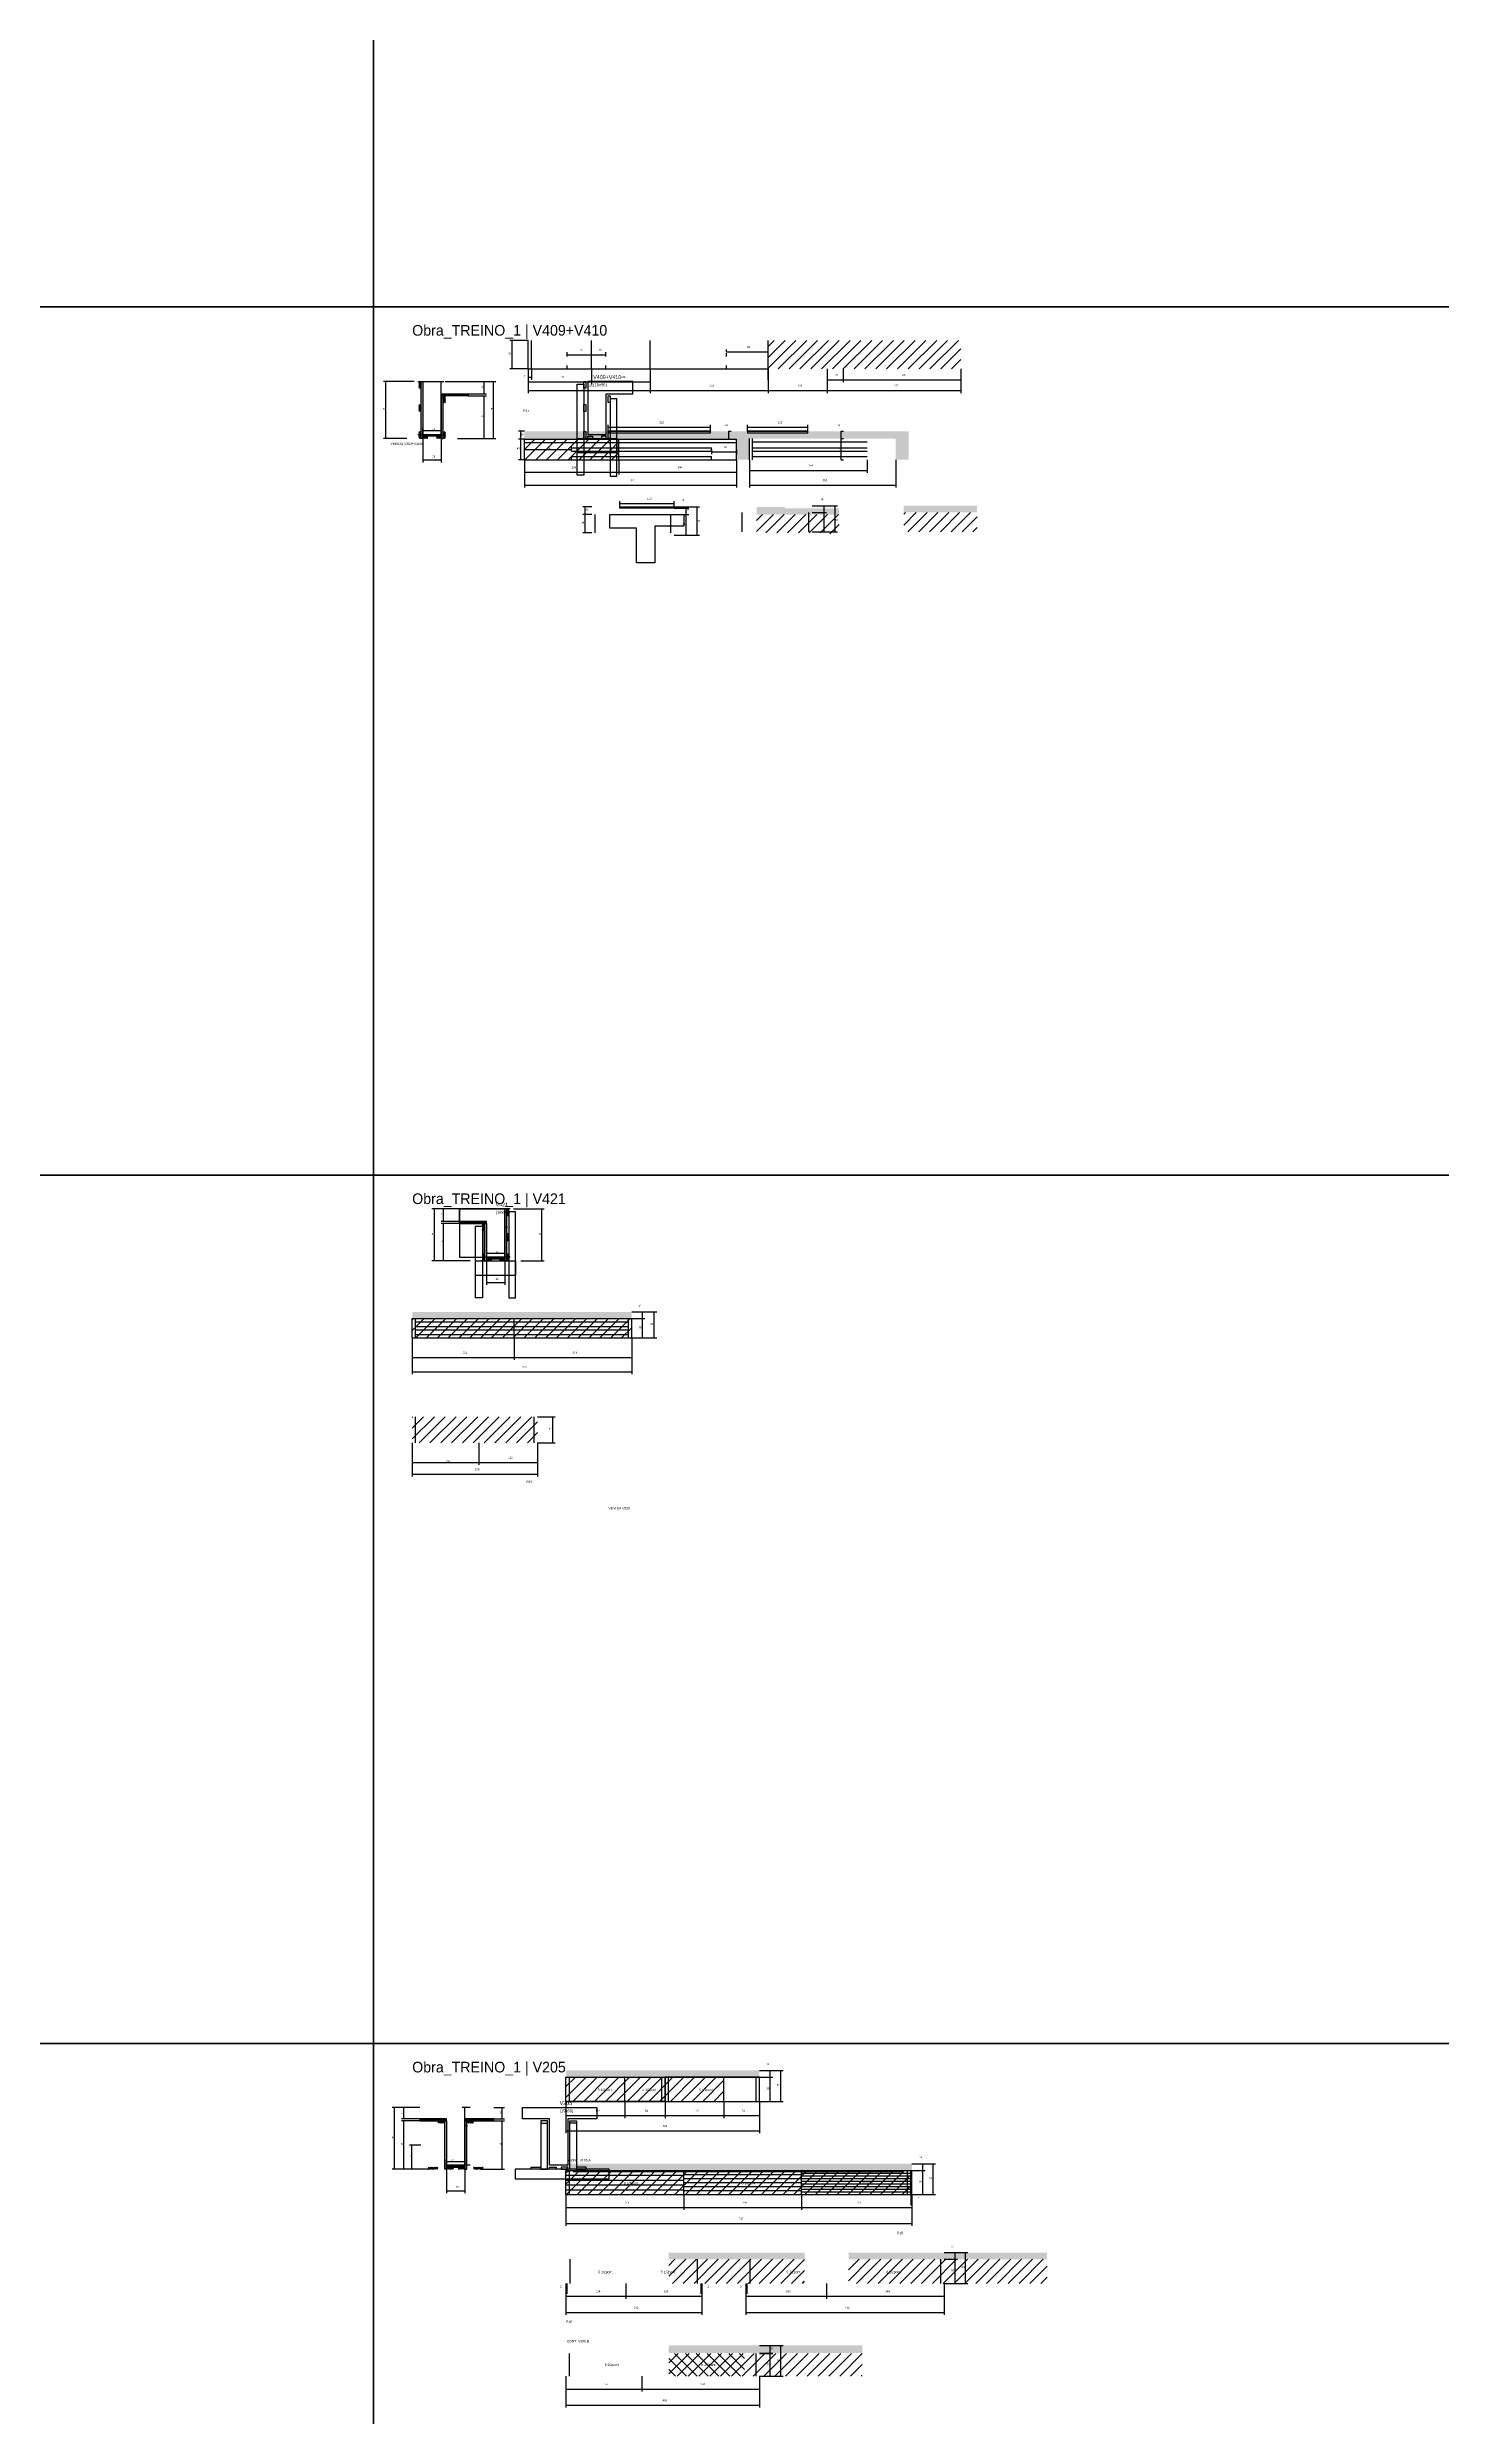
# Model space of a CAD drawing. Header units: metres. Extents: x -132 to 34800, y -36000 to 1848.
# Drawn here: x 25424 to 28313, y -7973 to -3062 of the extents above; entities that cross this region are included whole.
import ezdxf

# ---------------------------------------------------------------- set-up
doc = ezdxf.new("R2010")
doc.units = ezdxf.units.M
for name, color, linetype in [('CELL_BORDER', 8, 'Continuous'), ('CONCRETO', 251, 'Continuous'), ('COTA', 4, 'Continuous'), ('Cota Seção (2x)', 4, 'Continuous'), ('Hachura', 253, 'Continuous'), ('LABEL_ID', 3, 'Continuous'), ('Madeira', 126, 'Continuous'), ('NOMENCLATURA', 7, 'Continuous'), ('Painéis', 200, 'Continuous'), ('REAPROVEITAMENTO', 251, 'Continuous'), ('SARR_2.2x7', 40, 'Continuous'), ('SARR_3.5x7', 81, 'Continuous'), ('Texto Seção', 7, 'Continuous')]:
    doc.layers.add(name, color=color, linetype=linetype)

msp = doc.modelspace()

# ---------------------------------------------------------------- hatches: boundary and pattern name
at = {"layer": 'COTA'}
h = msp.add_hatch(dxfattribs=at)
h.set_pattern_fill('AR-CONC', scale=0.03)
h.paths.add_polyline_path([(27209.2, -3865.3), (27209.2, -3865.3), (27209.2, -3865.3), (27209.2, -3858.3), (27209.2, -3858.3), (27000.2, -3858.3), (27000.2, -3858.3), (27000.2, -3861.3), (27000.2, -3861.3), (26875.2, -3861.3), (26875.2, -3861.3), (26875.2, -3858.3), (26875.2, -3858.3), (26798.2, -3858.3), (26798.2, -3858.3), (26798.2, -3861.3), (26798.2, -3861.3), (26586.2, -3861.3), (26586.2, -3861.3), (26586.2, -3858.3), (26586.2, -3858.3), (26412.7, -3858.3), (26412.7, -3858.3), (26412.7, -3874.3), (26412.7, -3874.3), (26800.2, -3874.3), (26800.2, -3874.3), (26852.2, -3874.3), (26852.2, -3874.3), (26852.2, -3917.3), (26852.2, -3917.3), (26879.2, -3917.3), (26879.2, -3917.3), (26879.2, -3873.3), (26879.2, -3873.3), (27182.2, -3873.3), (27182.2, -3873.3), (27182.2, -3917.3), (27182.2, -3917.3), (27209.2, -3917.3), (27209.2, -3917.3), (27209.2, -3865.3)])
h = msp.add_hatch(dxfattribs=at)
h.set_pattern_fill('AR-CONC', scale=0.03)
h.paths.add_polyline_path([(26830.1, -3905.1), (26850.9, -3889.7), (26850.9, -3889.7), (26830.1, -3905.1)])
h = msp.add_hatch(dxfattribs=at)
h.set_pattern_fill('AR-CONC', scale=0.03)
h.paths.add_polyline_path([(27064.8, -4017.9), (26951.8, -4017.9), (26951.8, -4017.9), (26951.8, -4014.9), (26951.8, -4014.9), (26893.8, -4014.9), (26893.8, -4014.9), (26893.8, -4030.9), (26893.8, -4030.9), (27064.8, -4030.9), (27064.8, -4030.9), (27064.8, -4017.9)])
h = msp.add_hatch(dxfattribs=at)
h.set_pattern_fill('AR-CONC', scale=0.03)
h.paths.add_polyline_path([(27350.6, -4012.5), (27198.6, -4012.5), (27198.6, -4012.5), (27198.6, -4026.5), (27198.6, -4026.5), (27350.6, -4026.5), (27350.6, -4026.5), (27350.6, -4012.5)])
h = msp.add_hatch(dxfattribs=at)
h.set_pattern_fill('AR-CONC', scale=0.03)
h.paths.add_polyline_path([(26635, -5697.5), (26635, -5683.5), (26635, -5683.5), (26180, -5683.5), (26180, -5683.5), (26180, -5697.5), (26180, -5697.5), (26635, -5697.5)])
h = msp.add_hatch(dxfattribs=at)
h.set_pattern_fill('AR-CONC', scale=0.03)
h.paths.add_polyline_path([(26899.7, -7256), (26498.7, -7256), (26498.7, -7256), (26498.7, -7270), (26498.7, -7270), (26899.7, -7270), (26899.7, -7270), (26899.7, -7256)])
h = msp.add_hatch(dxfattribs=at)
h.set_pattern_fill('AR-CONC', scale=0.03)
h.paths.add_polyline_path([(27215.7, -7449.2), (27215.7, -7463.2), (27215.7, -7463.2), (26498.7, -7463.2), (26498.7, -7463.2), (26498.7, -7449.2), (26498.7, -7449.2), (27215.7, -7449.2)])
h = msp.add_hatch(dxfattribs=at)
h.set_pattern_fill('AR-CONC', scale=0.03)
h.paths.add_polyline_path([(26711.8, -7633.4), (26711.8, -7647.4), (26711.8, -7647.4), (26993.3, -7647.4), (26993.3, -7647.4), (26993.3, -7633.4), (26993.3, -7633.4), (26711.8, -7633.4)])
h = msp.add_hatch(dxfattribs=at)
h.set_pattern_fill('AR-CONC', scale=0.03)
h.paths.add_polyline_path([(27495.8, -7633.4), (27495.8, -7647.4), (27495.8, -7647.4), (27084.3, -7647.4), (27084.3, -7647.4), (27084.3, -7633.4), (27084.3, -7633.4), (27495.8, -7633.4)])
h = msp.add_hatch(dxfattribs=at)
h.set_pattern_fill('AR-CONC', scale=0.03)
h.paths.add_polyline_path([(27112.8, -7825.7), (27112.8, -7841.7), (27112.8, -7841.7), (26711.8, -7841.7), (26711.8, -7841.7), (26711.8, -7825.7), (26711.8, -7825.7), (27112.8, -7825.7)])
at = {"layer": 'Hachura'}
h = msp.add_hatch(dxfattribs=at)
h.set_pattern_fill('ANSI31', scale=0.5)
h.paths.add_polyline_path([(26198.4, -3768.9), (26194, -3768.9), (26194, -3768.9), (26194, -3754.9), (26194, -3754.9), (26198.4, -3754.9), (26198.4, -3754.9), (26198.4, -3768.9)])
h = msp.add_hatch(color=8, dxfattribs=at)
h.dxf.hatch_style = 1
h.paths.add_polyline_path([(26198.4, -3754.9), (26202.4, -3754.9), (26202.4, -3754.9), (26202.4, -3872.9), (26202.4, -3872.9), (26198.4, -3872.9), (26198.4, -3872.9), (26198.4, -3754.9)])
h = msp.add_hatch(color=8, dxfattribs=at)
h.dxf.hatch_style = 1
h.paths.add_polyline_path([(26240.4, -3784.9), (26240.4, -3780.9), (26240.4, -3780.9), (26296, -3780.9), (26296, -3780.9), (26296, -3784.9), (26296, -3784.9), (26240.4, -3784.9)])
h = msp.add_hatch(dxfattribs=at)
h.set_pattern_fill('ANSI31', scale=0.5)
h.paths.add_polyline_path([(26198.4, -3817), (26194, -3817), (26194, -3817), (26194, -3803), (26194, -3803), (26198.4, -3803), (26198.4, -3803), (26198.4, -3817)])
h = msp.add_hatch(color=8, dxfattribs=at)
h.dxf.hatch_style = 1
h.paths.add_polyline_path([(26240.4, -3784.9), (26244.4, -3784.9), (26244.4, -3784.9), (26244.4, -3872.9), (26244.4, -3872.9), (26240.4, -3872.9), (26240.4, -3872.9), (26240.4, -3784.9)])
h = msp.add_hatch(dxfattribs=at)
h.set_pattern_fill('ANSI31', scale=0.5)
h.paths.add_polyline_path([(26248.8, -3798.9), (26244.4, -3798.9), (26244.4, -3798.9), (26244.4, -3784.9), (26244.4, -3784.9), (26248.8, -3784.9), (26248.8, -3784.9), (26248.8, -3798.9)])
h = msp.add_hatch(dxfattribs=at)
h.set_pattern_fill('ANSI31', scale=0.5)
h.paths.add_polyline_path([(26198.4, -3872.9), (26194, -3872.9), (26194, -3872.9), (26194, -3858.9), (26194, -3858.9), (26198.4, -3858.9), (26198.4, -3858.9), (26198.4, -3872.9)])
h = msp.add_hatch(color=8, dxfattribs=at)
h.dxf.hatch_style = 1
h.paths.add_polyline_path([(26202.4, -3868.5), (26202.4, -3864.9), (26202.4, -3864.9), (26240.4, -3864.9), (26240.4, -3864.9), (26240.4, -3868.5), (26240.4, -3868.5), (26202.4, -3868.5)])
h = msp.add_hatch(dxfattribs=at)
h.set_pattern_fill('ANSI31', scale=0.5)
h.paths.add_polyline_path([(26202.4, -3872.9), (26202.4, -3868.5), (26202.4, -3868.5), (26212.4, -3868.5), (26212.4, -3868.5), (26212.4, -3872.9), (26212.4, -3872.9), (26202.4, -3872.9)])
h = msp.add_hatch(dxfattribs=at)
h.set_pattern_fill('ANSI31', scale=0.5)
h.paths.add_polyline_path([(26240.4, -3872.9), (26240.4, -3868.5), (26240.4, -3868.5), (26230.4, -3868.5), (26230.4, -3868.5), (26230.4, -3872.9), (26230.4, -3872.9), (26240.4, -3872.9)])
h = msp.add_hatch(dxfattribs=at)
h.set_pattern_fill('ANSI31', scale=0.5)
h.paths.add_polyline_path([(26248.8, -3872.9), (26244.4, -3872.9), (26244.4, -3872.9), (26244.4, -3858.9), (26244.4, -3858.9), (26248.8, -3858.9), (26248.8, -3858.9), (26248.8, -3872.9)])
h = msp.add_hatch(color=8, dxfattribs=at)
h.dxf.hatch_style = 1
h.paths.add_polyline_path([(26333.9, -5500), (26333.9, -5496), (26333.9, -5496), (26278.3, -5496), (26278.3, -5496), (26278.3, -5500), (26278.3, -5500), (26333.9, -5500)])
h = msp.add_hatch(dxfattribs=at)
h.set_pattern_fill('ANSI31', scale=0.5)
h.paths.add_polyline_path([(26325.5, -5514), (26329.9, -5514), (26329.9, -5514), (26329.9, -5500), (26329.9, -5500), (26325.5, -5500), (26325.5, -5500), (26325.5, -5514)])
h = msp.add_hatch(color=8, dxfattribs=at)
h.dxf.hatch_style = 1
h.paths.add_polyline_path([(26333.9, -5500), (26329.9, -5500), (26329.9, -5500), (26329.9, -5578), (26329.9, -5578), (26333.9, -5578), (26333.9, -5578), (26333.9, -5500)])
h = msp.add_hatch(color=8, dxfattribs=at)
h.dxf.hatch_style = 1
h.paths.add_polyline_path([(26375.9, -5470), (26371.9, -5470), (26371.9, -5470), (26371.9, -5578), (26371.9, -5578), (26375.9, -5578), (26375.9, -5578), (26375.9, -5470)])
h = msp.add_hatch(dxfattribs=at)
h.set_pattern_fill('ANSI31', scale=0.5)
h.paths.add_polyline_path([(26375.9, -5484), (26380.3, -5484), (26380.3, -5484), (26380.3, -5470), (26380.3, -5470), (26375.9, -5470), (26375.9, -5470), (26375.9, -5484)])
h = msp.add_hatch(dxfattribs=at)
h.set_pattern_fill('ANSI31', scale=0.5)
h.paths.add_polyline_path([(26375.9, -5535.6), (26380.3, -5535.6), (26380.3, -5535.6), (26380.3, -5521.6), (26380.3, -5521.6), (26375.9, -5521.6), (26375.9, -5521.6), (26375.9, -5535.6)])
h = msp.add_hatch(dxfattribs=at)
h.set_pattern_fill('ANSI31', scale=0.5)
h.paths.add_polyline_path([(26325.5, -5578), (26329.9, -5578), (26329.9, -5578), (26329.9, -5564), (26329.9, -5564), (26325.5, -5564), (26325.5, -5564), (26325.5, -5578)])
h = msp.add_hatch(color=8, dxfattribs=at)
h.dxf.hatch_style = 1
h.paths.add_polyline_path([(26371.9, -5573.6), (26371.9, -5570), (26371.9, -5570), (26333.9, -5570), (26333.9, -5570), (26333.9, -5573.6), (26333.9, -5573.6), (26371.9, -5573.6)])
h = msp.add_hatch(dxfattribs=at)
h.set_pattern_fill('ANSI31', scale=0.5)
h.paths.add_polyline_path([(26333.9, -5578), (26333.9, -5573.6), (26333.9, -5573.6), (26343.9, -5573.6), (26343.9, -5573.6), (26343.9, -5578), (26343.9, -5578), (26333.9, -5578)])
h = msp.add_hatch(dxfattribs=at)
h.set_pattern_fill('ANSI31', scale=0.5)
h.paths.add_polyline_path([(26371.9, -5578), (26371.9, -5573.6), (26371.9, -5573.6), (26361.9, -5573.6), (26361.9, -5573.6), (26361.9, -5578), (26361.9, -5578), (26371.9, -5578)])
h = msp.add_hatch(dxfattribs=at)
h.set_pattern_fill('ANSI31', scale=0.5)
h.paths.add_polyline_path([(26375.9, -5578), (26380.3, -5578), (26380.3, -5578), (26380.3, -5564), (26380.3, -5564), (26375.9, -5564), (26375.9, -5564), (26375.9, -5578)])
h = msp.add_hatch(color=8, dxfattribs=at)
h.dxf.hatch_style = 1
h.paths.add_polyline_path([(26251.4, -7360.5), (26251.4, -7356.5), (26251.4, -7356.5), (26195.8, -7356.5), (26195.8, -7356.5), (26195.8, -7360.5), (26195.8, -7360.5), (26251.4, -7360.5)])
h = msp.add_hatch(dxfattribs=at)
h.set_pattern_fill('ANSI31', scale=0.5)
h.paths.add_polyline_path([(26247.4, -7364.9), (26247.4, -7360.5), (26247.4, -7360.5), (26233.4, -7360.5), (26233.4, -7360.5), (26233.4, -7364.9), (26233.4, -7364.9), (26247.4, -7364.9)])
h = msp.add_hatch(color=8, dxfattribs=at)
h.dxf.hatch_style = 1
h.paths.add_polyline_path([(26247.4, -7360.5), (26251.4, -7360.5), (26251.4, -7360.5), (26251.4, -7460.5), (26251.4, -7460.5), (26247.4, -7460.5), (26247.4, -7460.5), (26247.4, -7360.5)])
h = msp.add_hatch(color=8, dxfattribs=at)
h.dxf.hatch_style = 1
h.paths.add_polyline_path([(26349.4, -7360.5), (26349.4, -7356.5), (26349.4, -7356.5), (26289.4, -7356.5), (26289.4, -7356.5), (26289.4, -7360.5), (26289.4, -7360.5), (26349.4, -7360.5)])
h = msp.add_hatch(color=8, dxfattribs=at)
h.dxf.hatch_style = 1
h.paths.add_polyline_path([(26293.4, -7360.5), (26289.4, -7360.5), (26289.4, -7360.5), (26289.4, -7460.5), (26289.4, -7460.5), (26293.4, -7460.5), (26293.4, -7460.5), (26293.4, -7360.5)])
h = msp.add_hatch(dxfattribs=at)
h.set_pattern_fill('ANSI31', scale=0.5)
h.paths.add_polyline_path([(26293.4, -7364.9), (26293.4, -7360.5), (26293.4, -7360.5), (26307.4, -7360.5), (26307.4, -7360.5), (26307.4, -7364.9), (26307.4, -7364.9), (26293.4, -7364.9)])
h = msp.add_hatch(dxfattribs=at)
h.set_pattern_fill('ANSI31', scale=0.5)
h.paths.add_polyline_path([(26213.4, -7460.5), (26213.4, -7456.1), (26213.4, -7456.1), (26233.4, -7456.1), (26233.4, -7456.1), (26233.4, -7460.5), (26233.4, -7460.5), (26213.4, -7460.5)])
h = msp.add_hatch(color=8, dxfattribs=at)
h.dxf.hatch_style = 1
h.paths.add_polyline_path([(26289.4, -7456.1), (26289.4, -7452.5), (26289.4, -7452.5), (26251.4, -7452.5), (26251.4, -7452.5), (26251.4, -7456.1), (26251.4, -7456.1), (26289.4, -7456.1)])
h = msp.add_hatch(dxfattribs=at)
h.set_pattern_fill('ANSI31', scale=0.5)
h.paths.add_polyline_path([(26251.4, -7460.5), (26251.4, -7456.1), (26251.4, -7456.1), (26265.4, -7456.1), (26265.4, -7456.1), (26265.4, -7460.5), (26265.4, -7460.5), (26251.4, -7460.5)])
h = msp.add_hatch(dxfattribs=at)
h.set_pattern_fill('ANSI31', scale=0.5)
h.paths.add_polyline_path([(26289.4, -7460.5), (26289.4, -7456.1), (26289.4, -7456.1), (26275.4, -7456.1), (26275.4, -7456.1), (26275.4, -7460.5), (26275.4, -7460.5), (26289.4, -7460.5)])
h = msp.add_hatch(dxfattribs=at)
h.set_pattern_fill('ANSI31', scale=0.5)
h.paths.add_polyline_path([(26327.4, -7460.5), (26327.4, -7456.1), (26327.4, -7456.1), (26307.4, -7456.1), (26307.4, -7456.1), (26307.4, -7460.5), (26307.4, -7460.5), (26327.4, -7460.5)])
at = {"layer": 'REAPROVEITAMENTO'}
h = msp.add_hatch(dxfattribs=at)
h.set_pattern_fill('ANSI31', scale=5)
h.paths.add_polyline_path([(26917.5, -3670), (26917.5, -3729), (26917.5, -3729), (27317.2, -3729), (27317.2, -3729), (27317.2, -3670), (27317.2, -3670), (26917.5, -3670)])
h = msp.add_hatch(dxfattribs=at)
h.set_pattern_fill('ANSI31', scale=5)
h.paths.add_polyline_path([(26608.2, -3917.3), (26608.2, -3874.3), (26608.2, -3874.3), (26412.7, -3874.3), (26412.7, -3874.3), (26412.7, -3917.3), (26412.7, -3917.3), (26608.2, -3917.3)])
h = msp.add_hatch(dxfattribs=at)
h.set_pattern_fill('ANSI31', scale=5)
h.paths.add_polyline_path([(27350.6, -4066.5), (27350.6, -4026.5), (27350.6, -4026.5), (27198.6, -4026.5), (27198.6, -4026.5), (27198.6, -4066.5), (27198.6, -4066.5), (27350.6, -4066.5)])
h = msp.add_hatch(dxfattribs=at)
h.set_pattern_fill('ANSI31', scale=5)
h.paths.add_polyline_path([(26893.8, -4068.9), (27045.8, -4068.9), (27045.8, -4068.9), (27045.8, -4073.9), (27045.8, -4073.9), (27064.8, -4073.9), (27064.8, -4073.9), (27064.8, -4030.9), (27064.8, -4030.9), (26893.8, -4030.9), (26893.8, -4030.9), (26893.8, -4068.9)])
h = msp.add_hatch(dxfattribs=at)
h.set_pattern_fill('ANSI31', scale=5)
h.paths.add_polyline_path([(26180, -5737.4), (26180, -5697.3), (26180, -5697.3), (26635, -5697.5), (26635, -5697.5), (26635, -5737.6), (26635, -5737.6), (26180, -5737.4)])
h = msp.add_hatch(dxfattribs=at)
h.set_pattern_fill('ANSI31', scale=5)
h.paths.add_polyline_path([(26180, -5954.9), (26180, -5900.8), (26180, -5900.8), (26440, -5901.1), (26440, -5901.1), (26440, -5955.2), (26440, -5955.2), (26180, -5954.9)])
h = msp.add_hatch(dxfattribs=at)
h.set_pattern_fill('ANSI31', scale=5)
h.paths.add_polyline_path([(26498.7, -7270), (26498.7, -7320), (26498.7, -7320), (26826.2, -7320), (26826.2, -7320), (26826.2, -7270), (26826.2, -7270), (26498.7, -7270)])
h = msp.add_hatch(dxfattribs=at)
h.set_pattern_fill('ANSI31', scale=5)
h.paths.add_polyline_path([(26498.7, -7463.2), (26498.7, -7513.2), (26498.7, -7513.2), (27215.7, -7513.2), (27215.7, -7513.2), (27215.7, -7463.2), (27215.7, -7463.2), (26498.7, -7463.2)])
h = msp.add_hatch(dxfattribs=at)
h.set_pattern_fill('ANSI31', scale=5)
h.paths.add_polyline_path([(26711.8, -7647.4), (26711.8, -7697.4), (26711.8, -7697.4), (26993.3, -7697.4), (26993.3, -7697.4), (26993.3, -7647.4), (26993.3, -7647.4), (26711.8, -7647.4)])
h = msp.add_hatch(dxfattribs=at)
h.set_pattern_fill('ANSI31', scale=5)
h.paths.add_polyline_path([(27084.3, -7647.4), (27084.3, -7697.4), (27084.3, -7697.4), (27495.8, -7697.4), (27495.8, -7697.4), (27495.8, -7647.4), (27495.8, -7647.4), (27084.3, -7647.4)])
h = msp.add_hatch(dxfattribs=at)
h.set_pattern_fill('ANSI37', scale=5)
h.paths.add_polyline_path([(26711.8, -7842.7), (26711.8, -7889.7), (26711.8, -7889.7), (26868.8, -7889.7), (26868.8, -7889.7), (26868.8, -7842.7), (26868.8, -7842.7), (26711.8, -7842.7)])
h = msp.add_hatch(dxfattribs=at)
h.set_pattern_fill('ANSI31', scale=5)
h.paths.add_polyline_path([(26868.8, -7842.7), (26868.8, -7889.7), (26868.8, -7889.7), (27112.8, -7889.7), (27112.8, -7889.7), (27112.8, -7842.7), (27112.8, -7842.7), (26868.8, -7842.7)])

# ---------------------------------------------------------------- linework, layer by layer
at = {"layer": 'CELL_BORDER'}
for points in [[(23200, -3600), (26100, -3600), (26100, -1800), (23200, -1800)], [(26100, -3600), (29000, -3600), (29000, -1800), (26100, -1800)], [(23200, -5400), (26100, -5400), (26100, -3600), (23200, -3600)], [(26100, -5400), (29000, -5400), (29000, -3600), (26100, -3600)], [(23200, -7200), (26100, -7200), (26100, -5400), (23200, -5400)], [(26100, -7200), (29000, -7200), (29000, -5400), (26100, -5400)], [(23200, -9000), (26100, -9000), (26100, -7200), (23200, -7200)], [(26100, -9000), (29000, -9000), (29000, -7200), (26100, -7200)]]:
    msp.add_lwpolyline(points, close=True, dxfattribs=at)
at = {"layer": 'CONCRETO'}
for points in [[(26637.6, -3780.9), (26637.6, -3754.9), (26582, -3754.9), (26582, -3754.9), (26544, -3754.9), (26544, -3864.9), (26582, -3864.9), (26582, -3780.9)], [(26589.4, -4058.9), (26589.4, -4030.9), (26743, -4030.9), (26743, -4054.9), (26683, -4054.9), (26683, -4130.9), (26645, -4130.9), (26645, -4058.9)], [(26278.3, -5496), (26278.3, -5470), (26333.9, -5470), (26333.9, -5470), (26371.9, -5470), (26371.9, -5570), (26333.9, -5570), (26333.9, -5496)], [(26278.3, -5570), (26371.9, -5570), (26371.9, -5470), (26278.3, -5470)], [(26408.9, -7356.5), (26408.9, -7332.5), (26562.5, -7332.5), (26562.5, -7356.5), (26502.5, -7356.5), (26502.5, -7452.5), (26464.5, -7452.5), (26464.5, -7356.5)]]:
    msp.add_lwpolyline(points, close=True, dxfattribs=at)
at = {"layer": 'COTA'}
for p, q in [((26420.5, -3729), (26420.5, -3760.6)), ((26420.5, -3729), (26420.5, -3751.3)), ((26427.5, -3729), (26427.5, -3751.3)), ((26501.5, -3699.5), (26501.5, -3694.5)), ((26501.5, -3699.5), (26551.5, -3699.5)), ((26551.5, -3699.5), (26551.5, -3694.5)), ((26551.5, -3729), (26551.5, -3760.6)), ((26551.5, -3729), (26551.5, -3760.6)), ((26673.5, -3729), (26673.5, -3760.6)), ((26831.5, -3693.6), (26831.5, -3688.6)), ((26831.5, -3693.6), (26917.5, -3693.6)), ((26917.5, -3693.6), (26917.5, -3688.6)), ((27040.2, -3729), (27040.2, -3779)), ((27040.2, -3729), (27040.2, -3756.4)), ((27040.2, -3729), (27040.2, -3779)), ((27073.2, -3729), (27073.2, -3756.4)), ((27073.2, -3729), (27073.2, -3756.4)), ((27317.2, -3729), (27317.2, -3779)), ((27317.2, -3729), (27317.2, -3756.4)), ((26184.4, -3754.9), (26120.5, -3754.9)), ((26125.5, -3872.9), (26125.5, -3754.9)), ((26248.4, -3754.9), (26353.3, -3754.9)), ((26296, -3754.9), (26334, -3754.9)), ((26296, -3780.9), (26334, -3780.9)), ((26329, -3780.9), (26329, -3754.9)), ((26348.3, -3872.9), (26348.3, -3754.9)), ((26420.5, -3746.3), (26427.5, -3746.3)), ((26420.5, -3755.6), (26551.5, -3755.6)), ((26551.5, -3755.6), (26673.5, -3755.6)), ((26917.5, -3751.5), (26917.5, -3779)), ((26917.5, -3774), (27040.2, -3774)), ((27040.2, -3751.4), (27073.2, -3751.4)), ((27040.2, -3774), (27317.2, -3774)), ((27073.2, -3751.4), (27317.2, -3751.4)), ((26296, -3784.9), (26334, -3784.9)), ((26329, -3872.9), (26329, -3784.9)), ((26168.8, -3872.9), (26120.5, -3872.9)), ((26202.4, -3872.9), (26202.4, -3922.7)), ((26240.4, -3872.9), (26240.4, -3922.7)), ((26274, -3872.9), (26353.3, -3872.9)), ((26274, -3872.9), (26334, -3872.9)), ((26412.7, -3858.3), (26400.1, -3858.3)), ((26412.7, -3874.3), (26400.1, -3874.3)), ((26412.7, -3874.3), (26400.1, -3874.3)), ((26405.1, -3874.3), (26405.1, -3858.3)), ((26405.1, -3917.3), (26405.1, -3874.3)), ((26586.2, -3858.3), (26586.2, -3844.7)), ((26586.2, -3849.7), (26798.2, -3849.7)), ((26798.2, -3858.3), (26798.2, -3844.7)), ((26875.2, -3858.3), (26875.2, -3844.7)), ((26875.2, -3849.7), (27000.2, -3849.7)), ((27000.2, -3858.3), (27000.2, -3844.7)), ((26202.4, -3917.7), (26240.4, -3917.7)), ((26412.7, -3917.3), (26400.1, -3917.3)), ((26412.7, -3896.9), (26412.7, -3890.8)), ((26412.7, -3895.8), (26510.2, -3895.8)), ((26412.7, -3917.3), (26412.7, -3947.9)), ((26510.2, -3896.9), (26510.2, -3890.8)), ((26608.2, -3917.3), (26608.2, -3947.9)), ((26412.7, -3942.9), (26608.2, -3942.9)), ((26552.2, -4014.9), (26533.8, -4014.9)), ((26538.8, -4030.9), (26538.8, -4014.9)), ((26610.2, -4014.9), (26610.2, -4003.2)), ((26610.2, -4008.2), (26723.2, -4008.2)), ((26723.2, -4014.9), (26723.2, -4003.2)), ((26723.2, -4014.9), (26775.5, -4014.9)), ((26723.2, -4014.9), (26753.1, -4014.9)), ((26723.2, -4017.9), (26753.1, -4017.9)), ((26723.2, -4017.9), (26753.1, -4017.9)), ((26748.1, -4017.9), (26748.1, -4014.9)), ((26748.1, -4030.9), (26748.1, -4017.9)), ((26770.5, -4073.9), (26770.5, -4014.9)), ((27009, -4012.5), (27061.3, -4012.5)), ((27009, -4012.5), (27038.8, -4012.5)), ((27009, -4026.5), (27038.8, -4026.5)), ((27009, -4026.5), (27038.8, -4026.5)), ((27033.8, -4026.5), (27033.8, -4012.5)), ((27033.8, -4066.5), (27033.8, -4026.5)), ((27056.3, -4066.5), (27056.3, -4012.5)), ((26552.2, -4030.9), (26533.8, -4030.9)), ((26552.2, -4030.9), (26533.8, -4030.9)), ((26552.2, -4068.9), (26533.8, -4068.9)), ((26538.8, -4068.9), (26538.8, -4030.9)), ((26723.2, -4030.9), (26753.1, -4030.9)), ((26723.2, -4030.9), (26753.1, -4030.9)), ((26723.2, -4073.9), (26753.1, -4073.9)), ((26723.2, -4073.9), (26775.5, -4073.9)), ((26748.1, -4073.9), (26748.1, -4030.9)), ((27009, -4066.5), (27038.8, -4066.5)), ((27009, -4066.5), (27061.3, -4066.5)), ((26325.9, -5470), (26220.9, -5470)), ((26225.9, -5578), (26225.9, -5470)), ((26278.3, -5470), (26240.2, -5470)), ((26278.3, -5496), (26240.2, -5496)), ((26278.3, -5500), (26240.2, -5500)), ((26245.2, -5496), (26245.2, -5470)), ((26245.2, -5578), (26245.2, -5500)), ((26389.9, -5470), (26453.7, -5470)), ((26448.7, -5578), (26448.7, -5470)), ((26300.3, -5578), (26220.9, -5578)), ((26300.3, -5578), (26240.2, -5578)), ((26333.9, -5578), (26333.9, -5627.7)), ((26371.9, -5578), (26371.9, -5627.7)), ((26405.5, -5578), (26453.7, -5578)), ((26333.9, -5622.7), (26371.9, -5622.7)), ((26635, -5683.5), (26662.1, -5683.5)), ((26635, -5683.5), (26686.8, -5683.5)), ((26657.1, -5697.5), (26657.1, -5683.5)), ((26681.8, -5737.5), (26681.8, -5683.5)), ((26180, -5737.5), (26180, -5783.1)), ((26180, -5737.5), (26180, -5812.6)), ((26391, -5737.5), (26391, -5783.1)), ((26391, -5737.5), (26391, -5783.1)), ((26635, -5697.5), (26662.1, -5697.5)), ((26635, -5697.5), (26662.1, -5697.5)), ((26635, -5737.5), (26635, -5783.1)), ((26635, -5737.5), (26635, -5812.6)), ((26635, -5737.5), (26662.1, -5737.5)), ((26635, -5737.5), (26686.8, -5737.5)), ((26657.1, -5737.5), (26657.1, -5697.5)), ((26180, -5778.1), (26391, -5778.1)), ((26391, -5778.1), (26635, -5778.1)), ((26180, -5807.6), (26635, -5807.6)), ((26440, -5901.1), (26476.2, -5901.1)), ((26471.2, -5955.1), (26471.2, -5901.1)), ((26180, -5955.1), (26180, -6000.6)), ((26180, -5955.1), (26180, -6025.1)), ((26318, -5955.1), (26318, -6000.6)), ((26318, -5955.1), (26318, -6000.6)), ((26440, -5955.1), (26440, -6000.6)), ((26440, -5955.1), (26440, -6025.1)), ((26440, -5955.1), (26476.2, -5955.1)), ((26180, -5995.6), (26318, -5995.6)), ((26180, -6020.1), (26440, -6020.1)), ((26318, -5995.6), (26440, -5995.6)), ((26899.7, -7256), (26927.1, -7256)), ((26899.7, -7256), (26948.8, -7256)), ((26922.1, -7270), (26922.1, -7256)), ((26943.8, -7320), (26943.8, -7256)), ((26899.7, -7270), (26927.1, -7270)), ((26899.7, -7270), (26927.1, -7270)), ((26922.1, -7320), (26922.1, -7270)), ((26195.8, -7332.5), (26138.5, -7332.5)), ((26143.5, -7460.5), (26143.5, -7332.5)), ((26195.8, -7332.5), (26157.8, -7332.5)), ((26195.8, -7356.5), (26157.8, -7356.5)), ((26195.8, -7360.5), (26157.8, -7360.5)), ((26162.8, -7356.5), (26162.8, -7332.5)), ((26162.8, -7460.5), (26162.8, -7360.5)), ((26349.4, -7332.5), (26371.3, -7332.5)), ((26349.4, -7356.5), (26371.3, -7356.5)), ((26349.4, -7360.5), (26371.3, -7360.5)), ((26366.3, -7356.5), (26366.3, -7332.5)), ((26366.3, -7460.5), (26366.3, -7360.5)), ((26498.7, -7320), (26498.7, -7354.5)), ((26498.7, -7349.5), (26620.7, -7349.5)), ((26620.7, -7320), (26620.7, -7354.5)), ((26620.7, -7320), (26620.7, -7354.5)), ((26620.7, -7349.5), (26704.2, -7349.5)), ((26704.2, -7320), (26704.2, -7354.5)), ((26704.2, -7320), (26704.2, -7354.5)), ((26704.2, -7349.5), (26826.2, -7349.5)), ((26826.2, -7320), (26826.2, -7354.5)), ((26899.7, -7320), (26927.1, -7320)), ((26899.7, -7320), (26948.8, -7320)), ((26198.1, -7410.5), (26174.6, -7410.5)), ((26179.6, -7460.5), (26179.6, -7410.5)), ((26217.8, -7460.5), (26138.5, -7460.5)), ((26217.8, -7460.5), (26157.8, -7460.5)), ((26198.1, -7460.5), (26174.6, -7460.5)), ((26251.4, -7460.5), (26251.4, -7510.2)), ((26289.4, -7460.5), (26289.4, -7510.2)), ((26323, -7460.5), (26371.3, -7460.5)), ((27215.7, -7449.2), (27243.1, -7449.2)), ((27215.7, -7449.2), (27264.8, -7449.2)), ((27215.7, -7463.2), (27243.1, -7463.2)), ((27215.7, -7463.2), (27243.1, -7463.2)), ((27238.1, -7463.2), (27238.1, -7449.2)), ((27238.1, -7513.2), (27238.1, -7463.2)), ((27259.8, -7513.2), (27259.8, -7449.2)), ((26251.4, -7505.2), (26289.4, -7505.2)), ((26498.7, -7513.2), (26498.7, -7544.8)), ((26498.7, -7513.2), (26498.7, -7578.3)), ((26742.7, -7513.2), (26742.7, -7544.8)), ((26742.7, -7513.2), (26742.7, -7544.8)), ((26986.7, -7513.2), (26986.7, -7544.8)), ((26986.7, -7513.2), (26986.7, -7544.8)), ((27213.7, -7513.2), (27213.7, -7534.9)), ((27215.7, -7513.2), (27215.7, -7544.8)), ((27215.7, -7513.2), (27215.7, -7578.3)), ((27215.7, -7513.2), (27215.7, -7534.9)), ((27215.7, -7513.2), (27243.1, -7513.2)), ((27215.7, -7513.2), (27264.8, -7513.2)), ((26498.7, -7539.8), (26742.7, -7539.8)), ((26742.7, -7539.8), (26986.7, -7539.8)), ((26986.7, -7539.8), (27215.7, -7539.8)), ((27213.7, -7529.9), (27215.7, -7529.9)), ((26498.7, -7573.3), (27215.7, -7573.3)), ((27282.7, -7633.4), (27310.1, -7633.4)), ((27282.7, -7633.4), (27331.7, -7633.4)), ((27282.7, -7647.4), (27310.1, -7647.4)), ((27282.7, -7647.4), (27310.1, -7647.4)), ((27305.1, -7647.4), (27305.1, -7633.4)), ((27305.1, -7697.4), (27305.1, -7647.4)), ((27326.7, -7697.4), (27326.7, -7633.4)), ((26498.7, -7697.4), (26498.7, -7729)), ((26498.7, -7697.4), (26498.7, -7762.5)), ((26498.7, -7697.4), (26498.7, -7719.1)), ((26500.7, -7697.4), (26500.7, -7719.1)), ((26622.7, -7697.4), (26622.7, -7729)), ((26622.7, -7697.4), (26622.7, -7729)), ((26778.2, -7697.4), (26778.2, -7719.1)), ((26780.2, -7697.4), (26780.2, -7729)), ((26780.2, -7697.4), (26780.2, -7762.5)), ((26780.2, -7697.4), (26780.2, -7719.1)), ((26871.2, -7697.4), (26871.2, -7729)), ((26871.2, -7697.4), (26871.2, -7762.5)), ((26871.2, -7697.4), (26871.2, -7719.1)), ((26873.2, -7697.4), (26873.2, -7719.1)), ((27038.7, -7697.4), (27038.7, -7729)), ((27038.7, -7697.4), (27038.7, -7729)), ((27282.7, -7697.4), (27310.1, -7697.4)), ((27282.7, -7697.4), (27331.7, -7697.4)), ((27282.7, -7697.4), (27282.7, -7729)), ((27282.7, -7697.4), (27282.7, -7762.5)), ((26498.7, -7714.1), (26500.7, -7714.1)), ((26498.7, -7724), (26622.7, -7724)), ((26498.7, -7757.5), (26780.2, -7757.5)), ((26622.7, -7724), (26780.2, -7724)), ((26778.2, -7714.1), (26780.2, -7714.1)), ((26871.2, -7714.1), (26873.2, -7714.1)), ((26871.2, -7724), (27038.7, -7724)), ((26871.2, -7757.5), (27282.7, -7757.5)), ((27038.7, -7724), (27282.7, -7724)), ((26899.7, -7825.7), (26927.1, -7825.7)), ((26899.7, -7825.7), (26948.8, -7825.7)), ((26899.7, -7841.7), (26927.1, -7841.7)), ((26899.7, -7842.7), (26927.1, -7842.7)), ((26922.1, -7841.7), (26922.1, -7825.7)), ((26922.1, -7889.7), (26922.1, -7842.7)), ((26943.8, -7889.7), (26943.8, -7825.7)), ((26498.7, -7889.7), (26498.7, -7921.3)), ((26498.7, -7889.7), (26498.7, -7954.8)), ((26655.7, -7889.7), (26655.7, -7921.3)), ((26655.7, -7889.7), (26655.7, -7921.3)), ((26899.7, -7889.7), (26927.1, -7889.7)), ((26899.7, -7889.7), (26948.8, -7889.7)), ((26899.7, -7889.7), (26899.7, -7921.3)), ((26899.7, -7889.7), (26899.7, -7954.8)), ((26498.7, -7916.3), (26655.7, -7916.3)), ((26498.7, -7949.8), (26899.7, -7949.8)), ((26655.7, -7916.3), (26899.7, -7916.3))]:
    msp.add_line(p, q, dxfattribs=at)
at = {"layer": 'Cota Seção (2x)'}
for p, q in [((26420.5, -3670), (26382.3, -3670)), ((26387.3, -3729), (26387.3, -3670)), ((26420.5, -3729), (26382.3, -3729)), ((26420.5, -3729), (26420.5, -3779)), ((26551.5, -3699.5), (26551.5, -3694.5)), ((26551.5, -3699.5), (26581.5, -3699.5)), ((26581.5, -3699.5), (26581.5, -3694.5)), ((26673.5, -3729), (26673.5, -3779)), ((26673.5, -3729), (26673.5, -3779)), ((26917.5, -3729), (26917.5, -3779)), ((26191.4, -3754.9), (26245.4, -3754.9)), ((26240.4, -3864.9), (26240.4, -3754.9)), ((26420.5, -3774), (26673.5, -3774)), ((26673.5, -3774), (26917.5, -3774)), ((26191.4, -3864.9), (26245.4, -3864.9)), ((26202.4, -3872.9), (26202.4, -3851.9)), ((26202.4, -3856.9), (26240.4, -3856.9)), ((26240.4, -3872.9), (26240.4, -3851.9)), ((26836.1, -3874.3), (26836.1, -3858.3)), ((26836.1, -3858.3), (26841.1, -3858.3)), ((26836.1, -3874.3), (26841.1, -3874.3)), ((27069.1, -3873.3), (27069.1, -3858.3)), ((27069.1, -3858.3), (27074.1, -3858.3)), ((27069.1, -3873.3), (27074.1, -3873.3)), ((27069.1, -3917.3), (27069.1, -3873.3)), ((27069.1, -3873.3), (27074.1, -3873.3)), ((26412.7, -3917.3), (26412.7, -3975)), ((26608.2, -3917.3), (26608.2, -3947.9)), ((26800.2, -3895.8), (26800.2, -3905.7)), ((26800.2, -3900.7), (26852.2, -3900.7)), ((26852.2, -3895.8), (26852.2, -3905.7)), ((26852.2, -3917.3), (26852.2, -3947.9)), ((26852.2, -3917.3), (26852.2, -3975)), ((26879.2, -3917.3), (26879.2, -3944.2)), ((26879.2, -3917.3), (26879.2, -3975)), ((27069.1, -3917.3), (27074.1, -3917.3)), ((27123.2, -3917.3), (27123.2, -3944.2)), ((27182.2, -3917.3), (27182.2, -3975)), ((26412.7, -3970), (26852.2, -3970)), ((26608.2, -3942.9), (26852.2, -3942.9)), ((26879.2, -3939.2), (27123.2, -3939.2)), ((26879.2, -3970), (27182.2, -3970)), ((26382.9, -5470), (26366.9, -5470)), ((26371.9, -5570), (26371.9, -5470)), ((26333.9, -5578), (26333.9, -5557)), ((26333.9, -5562), (26371.9, -5562)), ((26382.9, -5570), (26366.9, -5570)), ((26371.9, -5578), (26371.9, -5557)), ((26300.4, -7332.5), (26283.9, -7332.5)), ((26288.9, -7452.5), (26288.9, -7332.5)), ((26498.7, -7320), (26498.7, -7386.1)), ((26826.2, -7320), (26826.2, -7354.5)), ((26826.2, -7349.5), (26899.7, -7349.5)), ((26899.7, -7320), (26899.7, -7386.1)), ((26899.7, -7320), (26899.7, -7354.5)), ((26498.7, -7381.1), (26899.7, -7381.1)), ((26251.4, -7460.5), (26251.4, -7439.5)), ((26251.4, -7444.5), (26289.4, -7444.5)), ((26300.4, -7452.5), (26283.9, -7452.5)), ((26289.4, -7460.5), (26289.4, -7439.5))]:
    msp.add_line(p, q, dxfattribs=at)
at = {"layer": 'Madeira'}
for points in [[(26540, -3768.9), (26535.6, -3768.9), (26535.6, -3754.9), (26540, -3754.9)], [(26540, -3817), (26535.6, -3817), (26535.6, -3803), (26540, -3803)], [(26590.4, -3798.9), (26586, -3798.9), (26586, -3784.9), (26590.4, -3784.9)], [(26540, -3872.9), (26535.6, -3872.9), (26535.6, -3858.9), (26540, -3858.9)], [(26544, -3872.9), (26544, -3868.5), (26554, -3868.5), (26554, -3872.9)], [(26582, -3872.9), (26582, -3868.5), (26572, -3868.5), (26572, -3872.9)], [(26590.4, -3872.9), (26586, -3872.9), (26586, -3858.9), (26590.4, -3858.9)], [(26325.5, -5514), (26329.9, -5514), (26329.9, -5500), (26325.5, -5500)], [(26375.9, -5484), (26380.3, -5484), (26380.3, -5470), (26375.9, -5470)], [(26375.9, -5535.6), (26380.3, -5535.6), (26380.3, -5521.6), (26375.9, -5521.6)], [(26325.5, -5578), (26329.9, -5578), (26329.9, -5564), (26325.5, -5564)], [(26333.9, -5578), (26333.9, -5573.6), (26343.9, -5573.6), (26343.9, -5578)], [(26371.9, -5578), (26371.9, -5573.6), (26361.9, -5573.6), (26361.9, -5578)], [(26375.9, -5578), (26380.3, -5578), (26380.3, -5564), (26375.9, -5564)], [(26460.5, -7364.9), (26460.5, -7360.5), (26446.5, -7360.5), (26446.5, -7364.9)], [(26460.5, -7360.5), (26446.5, -7360.5), (26446.5, -7460.5), (26460.5, -7460.5)], [(26506.5, -7364.9), (26506.5, -7360.5), (26520.5, -7360.5), (26520.5, -7364.9)], [(26506.5, -7360.5), (26520.5, -7360.5), (26520.5, -7460.5), (26506.5, -7460.5)], [(26393.1, -7480.5), (26588.3, -7480.5), (26588.3, -7460.5), (26393.1, -7460.5)], [(26426.5, -7460.5), (26426.5, -7456.1), (26446.5, -7456.1), (26446.5, -7460.5)], [(26464.5, -7460.5), (26464.5, -7456.1), (26478.5, -7456.1), (26478.5, -7460.5)], [(26502.5, -7460.5), (26502.5, -7456.1), (26488.5, -7456.1), (26488.5, -7460.5)], [(26540.5, -7460.5), (26540.5, -7456.1), (26520.5, -7456.1), (26520.5, -7460.5)]]:
    msp.add_lwpolyline(points, close=True, dxfattribs=at)
at = {"layer": 'Painéis'}
for p, q in [((26420.5, -3729), (26420.5, -3670)), ((26551.5, -3729), (26551.5, -3670)), ((26673.5, -3729), (26673.5, -3670)), ((26917.5, -3751.5), (26917.5, -3670)), ((26420.5, -3729), (26917.5, -3729)), ((26240.4, -3780.9), (26296, -3780.9)), ((26202.4, -3864.9), (26240.4, -3864.9)), ((26412.7, -3874.3), (26800.2, -3874.3)), ((26412.7, -3917.3), (26412.7, -3874.3)), ((26586.2, -3858.3), (26798.2, -3858.3)), ((26586.2, -3861.3), (26798.2, -3861.3)), ((26608.2, -3917.3), (26608.2, -3874.3)), ((26800.2, -3874.3), (26852.2, -3874.3)), ((26852.2, -3917.3), (26852.2, -3874.3)), ((26875.2, -3858.3), (27000.2, -3858.3)), ((26875.2, -3861.3), (27000.2, -3861.3)), ((26879.2, -3917.3), (26879.2, -3873.3)), ((26412.7, -3917.3), (26852.2, -3917.3)), ((26278.3, -5496), (26333.9, -5496)), ((26278.3, -5500), (26278.3, -5496)), ((26333.9, -5500), (26333.9, -5496)), ((26333.9, -5578), (26333.9, -5500)), ((26371.9, -5578), (26371.9, -5470)), ((26333.9, -5570), (26371.9, -5570)), ((26333.9, -5573.6), (26333.9, -5570)), ((26371.9, -5573.6), (26371.9, -5570)), ((26180, -5697.5), (26635, -5697.5)), ((26180, -5737.5), (26180, -5697.5)), ((26180, -5737.5), (26635, -5737.5)), ((26391, -5737.5), (26391, -5697.5)), ((26635, -5737.5), (26635, -5697.5)), ((26498.7, -7270), (26704.2, -7270)), ((26620.7, -7320), (26620.7, -7270)), ((26704.2, -7270), (26899.7, -7270)), ((26704.2, -7320), (26704.2, -7270)), ((26826.2, -7320), (26826.2, -7270)), ((26899.7, -7320), (26899.7, -7270)), ((26195.8, -7356.5), (26251.4, -7356.5)), ((26289.4, -7356.5), (26349.4, -7356.5)), ((26498.7, -7320), (26704.2, -7320)), ((26704.2, -7320), (26899.7, -7320)), ((26251.4, -7452.5), (26289.4, -7452.5)), ((26498.7, -7463.2), (27215.7, -7463.2)), ((26498.7, -7513.2), (26498.7, -7463.2)), ((26742.7, -7513.2), (26742.7, -7463.2)), ((26986.7, -7513.2), (26986.7, -7463.2)), ((27213.7, -7513.2), (27213.7, -7463.2)), ((27215.7, -7513.2), (27215.7, -7463.2)), ((26498.7, -7513.2), (27215.7, -7513.2))]:
    msp.add_line(p, q, dxfattribs=at)
for points in [[(26198.4, -3754.9), (26202.4, -3754.9), (26202.4, -3872.9), (26198.4, -3872.9)], [(26240.4, -3784.9), (26240.4, -3780.9), (26296, -3780.9), (26296, -3784.9)], [(26244.4, -3784.9), (26240.4, -3784.9), (26240.4, -3872.9), (26244.4, -3872.9)], [(26202.4, -3868.5), (26202.4, -3864.9), (26240.4, -3864.9), (26240.4, -3868.5)], [(26798.2, -3858.3), (26586.2, -3858.3), (26586.2, -3861.3), (26798.2, -3861.3)], [(27000.2, -3858.3), (26875.2, -3858.3), (26875.2, -3861.3), (27000.2, -3861.3)], [(26610.2, -4014.9), (26723.2, -4014.9), (26723.2, -4017.9), (26610.2, -4017.9)], [(26333.9, -5500), (26333.9, -5496), (26278.3, -5496), (26278.3, -5500)], [(26329.9, -5500), (26333.9, -5500), (26333.9, -5578), (26329.9, -5578)], [(26375.9, -5470), (26371.9, -5470), (26371.9, -5578), (26375.9, -5578)], [(26371.9, -5573.6), (26371.9, -5570), (26333.9, -5570), (26333.9, -5573.6)], [(26498.7, -7270), (26704.2, -7270), (26704.2, -7320), (26498.7, -7320)], [(26251.4, -7360.5), (26251.4, -7356.5), (26195.8, -7356.5), (26195.8, -7360.5)], [(26247.4, -7360.5), (26251.4, -7360.5), (26251.4, -7460.5), (26247.4, -7460.5)], [(26349.4, -7360.5), (26349.4, -7356.5), (26289.4, -7356.5), (26289.4, -7360.5)], [(26293.4, -7360.5), (26289.4, -7360.5), (26289.4, -7460.5), (26293.4, -7460.5)], [(26289.4, -7456.1), (26289.4, -7452.5), (26251.4, -7452.5), (26251.4, -7456.1)]]:
    msp.add_lwpolyline(points, close=True, dxfattribs=at)
msp.add_lwpolyline([(26899.7, -7270), (26704.2, -7270), (26704.2, -7320), (26899.7, -7320)], dxfattribs=at)
at = {"layer": 'SARR_2.2x7'}
for p, q in [((26427.5, -3729), (26427.5, -3670)), ((26501.5, -3703), (26501.5, -3696)), ((26501.5, -3729), (26501.5, -3722)), ((26581.5, -3703), (26581.5, -3696)), ((26581.5, -3729), (26581.5, -3722)), ((26831.5, -3703), (26831.5, -3696)), ((26831.5, -3729), (26831.5, -3722)), ((26917.5, -3703), (26917.5, -3696)), ((26917.5, -3729), (26917.5, -3722)), ((26885.2, -3917.3), (26885.2, -3873.3)), ((26412.7, -3881.3), (26608.2, -3881.3)), ((26510.2, -3899.3), (26510.2, -3892.3)), ((26510.2, -3892.3), (26608.2, -3892.3)), ((26510.2, -3899.3), (26608.2, -3899.3)), ((26510.2, -3917.3), (26510.2, -3910.3)), ((26510.2, -3910.3), (26608.2, -3910.3)), ((26608.2, -3881.3), (26800.2, -3881.3)), ((26608.2, -3892.3), (26800.2, -3892.3)), ((26608.2, -3899.3), (26800.2, -3899.3)), ((26608.2, -3910.3), (26800.2, -3910.3)), ((26800.2, -3881.3), (26852.2, -3881.3)), ((26800.2, -3899.3), (26800.2, -3892.3)), ((26800.2, -3917.3), (26800.2, -3910.3)), ((26885.2, -3880.3), (27123.2, -3880.3)), ((26885.2, -3892.3), (27123.2, -3892.3)), ((26885.2, -3899.3), (27123.2, -3899.3)), ((26885.2, -3910.3), (27123.2, -3910.3)), ((26864, -4066.5), (26864, -4026.5)), ((27002, -4066.5), (27002, -4026.5)), ((26559.2, -4068.9), (26559.2, -4030.9)), ((26716.2, -4068.9), (26716.2, -4030.9)), ((26187, -5737.5), (26187, -5697.5)), ((26187, -5704.5), (26628, -5704.5)), ((26187, -5714), (26391, -5714)), ((26187, -5721), (26391, -5721)), ((26187, -5730.5), (26628, -5730.5)), ((26391, -5714), (26628, -5714)), ((26391, -5721), (26628, -5721)), ((26628, -5737.5), (26628, -5697.5)), ((26187, -5955.1), (26187, -5901.1)), ((26433, -5955.1), (26433, -5901.1)), ((26505.7, -7320), (26505.7, -7270)), ((26697.2, -7320), (26697.2, -7270)), ((26711.2, -7320), (26711.2, -7270)), ((26892.7, -7320), (26892.7, -7270)), ((26505.7, -7513.2), (26505.7, -7463.2)), ((27206.7, -7513.2), (27206.7, -7463.2)), ((26499.7, -7473.2), (26741.7, -7473.2)), ((26499.7, -7483.2), (26741.7, -7483.2)), ((26499.7, -7493.2), (26741.7, -7493.2)), ((26499.7, -7503.2), (26741.7, -7503.2)), ((26513.7, -7465.4), (26742.7, -7465.4)), ((26742.7, -7465.4), (27198.7, -7465.4)), ((26743.7, -7471.5), (26985.7, -7471.5)), ((26743.7, -7479.9), (26985.7, -7479.9)), ((26743.7, -7488.2), (26985.7, -7488.2)), ((26743.7, -7496.5), (26985.7, -7496.5)), ((26743.7, -7504.9), (26985.7, -7504.9)), ((26987.7, -7468.8), (27214.7, -7468.8)), ((26987.7, -7474.3), (27214.7, -7474.3)), ((26987.7, -7479.9), (27214.7, -7479.9)), ((26987.7, -7485.4), (27214.7, -7485.4)), ((26987.7, -7491), (27214.7, -7491)), ((26987.7, -7496.5), (27214.7, -7496.5)), ((26987.7, -7502.1), (27214.7, -7502.1)), ((26987.7, -7507.6), (27214.7, -7507.6)), ((26507.7, -7697.4), (26507.7, -7647.4)), ((26771.2, -7697.4), (26771.2, -7647.4)), ((26880.2, -7697.4), (26880.2, -7647.4)), ((27275.7, -7697.4), (27275.7, -7647.4)), ((26505.7, -7889.7), (26505.7, -7842.7)), ((26892.7, -7889.7), (26892.7, -7842.7))]:
    msp.add_line(p, q, dxfattribs=at)
at = {"layer": 'SARR_3.5x7'}
for points in [[(26521.6, -3760.9), (26535.6, -3760.9), (26535.6, -3949.4), (26521.6, -3949.4)], [(26604.4, -3790.9), (26590.4, -3790.9), (26590.4, -3951.4), (26604.4, -3951.4)], [(26521.6, -3872.9), (26604.4, -3872.9), (26604.4, -3903), (26521.6, -3903)], [(26394.3, -5476), (26380.3, -5476), (26380.3, -5654.5), (26394.3, -5654.5)], [(26311.5, -5506), (26325.5, -5506), (26325.5, -5654.5), (26311.5, -5654.5)], [(26311.5, -5578), (26394.3, -5578), (26394.3, -5608.1), (26311.5, -5608.1)]]:
    msp.add_lwpolyline(points, close=True, dxfattribs=at)

# ---------------------------------------------------------------- texts
at = {"layer": 'COTA'}
for s, p in [('86', (26874.5, -3685.5)), ('50', (26526.5, -3691.4)), ('13', (26323.5, -3767.9)), ('7', (26411.6, -3746.3)), ('131', (26486, -3747.4)), ('122', (26612.5, -3747.6)), ('123', (26978.8, -3765.9)), ('33', (27056.7, -3743.2)), ('277', (27178.7, -3765.9)), ('244', (27195.2, -3743.3)), ('59', (26120, -3813.9)), ('44', (26323.5, -3828.9)), ('59', (26342.8, -3813.9)), ('16', (26405.1, -3866.3)), ('212', (26692.2, -3841.6)), ('125', (26937.7, -3841.6)), ('19', (26221.4, -3912.2)), ('43', (26396.9, -3895.8)), ('98', (26461.4, -3895.8)), ('196', (26510.4, -3934.8)), ('16', (26538.8, -4022.9)), ('113', (26666.7, -4000)), ('3', (26739.9, -4002.7)), ('13', (26748.1, -4022.9)), ('14', (27025.8, -4001.5)), ('38', (26530.5, -4049.9)), ('43', (26739.9, -4052.4)), ('59', (26770.5, -4046.4)), ('40', (27025.7, -4046.5)), ('54', (27056.3, -4044)), ('13', (26239.7, -5483)), ('54', (26220.4, -5524)), ('39', (26239.7, -5539)), ('54', (26443.2, -5524)), ('19', (26352.9, -5617.2)), ('14', (26649, -5672.5)), ('40', (26649, -5717.5)), ('54', (26673.6, -5710.5)), ('211', (26285.5, -5770)), ('244', (26513, -5770)), ('455', (26407.5, -5799.5)), ('54', (26463.1, -5928.1)), ('122', (26379, -5987.5)), ('138', (26249, -5995.6)), ('260', (26310, -6012)), ('14', (26914.1, -7244.9)), ('50', (26914, -7295)), ('64', (26935.7, -7288)), ('12', (26157.3, -7344.5)), ('12', (26360.8, -7344.5)), ('122', (26559.7, -7341.5)), ('84', (26662.4, -7341.3)), ('122', (26765.2, -7341.5)), ('64', (26138, -7396.5)), ('50', (26157.3, -7410.5)), ('50', (26360.8, -7410.5)), ('25', (26174.1, -7435.5)), ('14', (27230.1, -7438.2)), ('19', (26270.4, -7499.7)), ('50', (27230, -7488.2)), ('64', (27251.7, -7481.2)), ('244', (26620.7, -7531.7)), ('717', (26857.2, -7565.2)), ('244', (26864.7, -7531.7)), ('229', (27101.2, -7531.7)), ('2', (27227.8, -7521.9)), ('14', (27297, -7622.4)), ('2', (26486.7, -7706.1)), ('2', (26792.3, -7706.1)), ('2', (26859.1, -7706.1)), ('50', (27297, -7672.4)), ('64', (27318.6, -7665.4)), ('124', (26560.7, -7715.9)), ('282', (26639.5, -7749.4)), ('158', (26701.5, -7715.9)), ('168', (26954.9, -7715.9)), ('412', (27076.9, -7749.4)), ('244', (27160.7, -7715.9)), ('16', (26922.1, -7833.7)), ('64', (26935.7, -7857.7)), ('157', (26577.2, -7908.2)), ('244', (26777.7, -7908.2)), ('47', (26914.1, -7866.2)), ('401', (26699.2, -7941.7))]:
    msp.add_text(s, height=4, dxfattribs=at).set_placement(p)
at = {"layer": 'Cota Seção (2x)'}
for s, p in [('59', (26379.2, -3699.5)), ('30', (26566.5, -3691.3)), ('253', (26547, -3765.8)), ('244', (26795.5, -3765.9)), ('55', (26240.4, -3794.9)), ('19', (26221.4, -3856.9)), ('16', (26828, -3847.3)), ('15', (27061, -3847.6)), ('52', (26826.2, -3892.6)), ('244', (27001.2, -3931.1)), ('44', (27061, -3895.3)), ('440', (26632.4, -3961.8)), ('244', (26730.2, -3934.9)), ('303', (27030.7, -3961.8)), ('50', (26371.9, -5510)), ('19', (26352.9, -5562)), ('74', (26863, -7341.3)), ('60', (26288.9, -7372.5)), ('401', (26699.2, -7373)), ('19', (26260.4, -7444.5))]:
    msp.add_text(s, height=4, dxfattribs=at).set_placement(p)
at = {"layer": 'LABEL_ID'}
for s, p in [('Obra_TREINO_1 | V409+V410', (26180, -3660)), ('Obra_TREINO_1 | V421', (26180, -5460)), ('Obra_TREINO_1 | V205', (26180, -7260))]:
    msp.add_text(s, height=22, dxfattribs=at).set_placement(p)
at = {"layer": 'NOMENCLATURA'}
for s, p in [('P25', (26410.1, -3817.4)), ('P26', (26416.4, -6038.2)), ('5 1/2pont', (26564.5, -7298.7)), ('4 1/2pont', (26657, -7298.7)), ('5 1/2pont', (26774.6, -7298.7)), ('8 1/2pont', (26618.7, -7492)), ('8 1/2pont', (26862.7, -7492)), ('8 1/2pont', (27106.7, -7492)), ('P18', (27185.1, -7595.3)), ('5 1/2pont', (26565.7, -7676.2)), ('5 1/2pont', (26695.9, -7676.2)), ('5 1/2pont', (26955.5, -7676.2)), ('8 1/2pont', (27162.5, -7676.2)), ('P18', (26498.9, -7779.5)), ('6 1/2pont', (26579, -7868.5)), ('8 1/2pont', (26779.5, -7868.5))]:
    msp.add_text(s, height=5, dxfattribs=at).set_placement(p)
at = {"layer": 'Texto Seção'}
for s, height, p in [('V409+V410', 8, (26555.2, -3749.9)), ('(19x55)', 6, (26555.2, -3764.9)), ('VEM DA V309+V309A', 5, (26134.8, -3886.6)), ('V421', 8, (26352.9, -5465)), ('(19x50)', 6, (26352.9, -5480)), ('VEM DA V323', 5, (26586.8, -6093)), ('V205', 8, (26485.7, -7327.5)), ('(19x60)', 6, (26485.7, -7342.5)), ('CONT. V105.A', 5, (26503.9, -7444.5)), ('CONT. V105.B', 5, (26500.6, -7819.6))]:
    msp.add_text(s, height=height, dxfattribs=at).set_placement(p)

doc.saveas('drawing.dxf')
